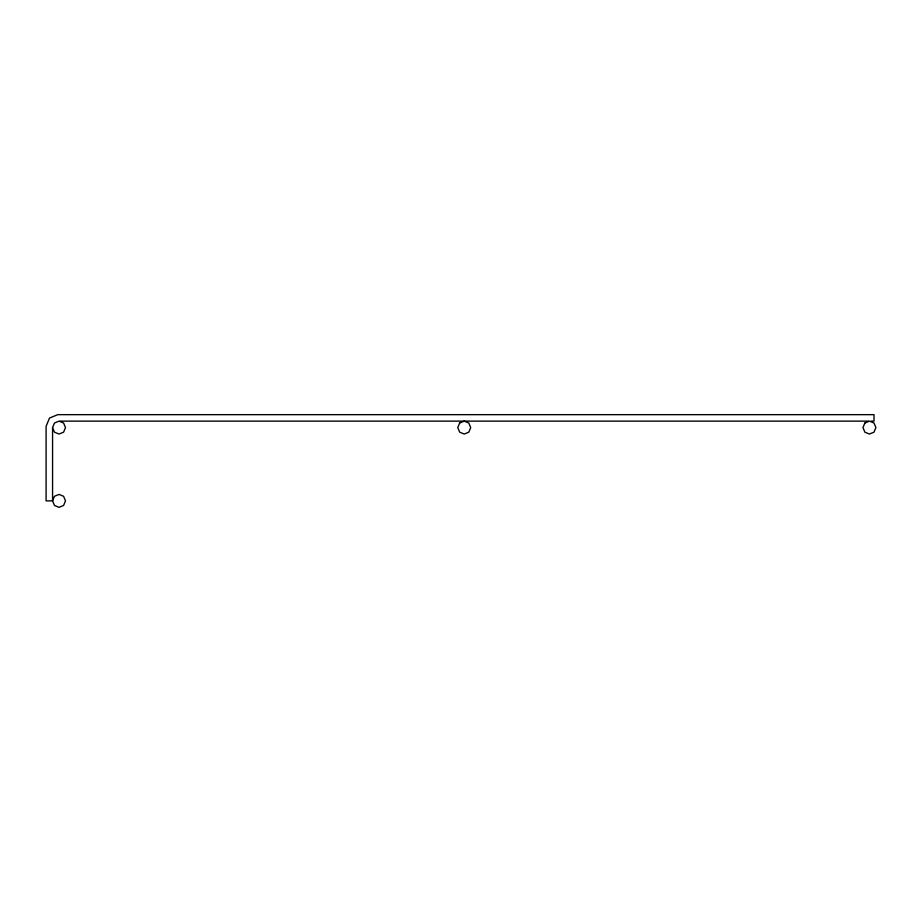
<?xml version="1.0" encoding="UTF-8"?>
<svg xmlns="http://www.w3.org/2000/svg" width="922" height="922" viewBox="0 0 922 922"><rect width="100%" height="100%" fill="white"/><g stroke="black" fill="none" stroke-linecap="round" stroke-linejoin="round"><path stroke-width="1.38" d="M52.566 427.589L54.456 423.025L59.031 421.123L63.606 423.025L65.497 427.589L63.606 432.164L59.031 434.055L54.456 432.164L52.566 427.589L52.566 500.877L54.456 505.44L59.031 507.342L63.606 505.44L65.497 500.877L63.606 496.301L59.031 494.411L54.456 496.301L52.566 500.877L46.1 500.877L46.1 426.31L49.511 418.069L57.74 414.658L874.01 414.658L874.01 421.123L871.129 421.123M60.218 421.123L868.247 421.123M459.663 423.025L457.761 427.589L459.663 432.164L464.239 434.055L468.802 432.164L470.704 427.589L468.802 423.025L464.239 421.123L459.663 423.025M864.859 423.025L862.969 427.589L864.859 432.164L869.434 434.055L874.01 432.164L875.9 427.589L874.01 423.025L869.434 421.123L864.859 423.025"/></g></svg>
